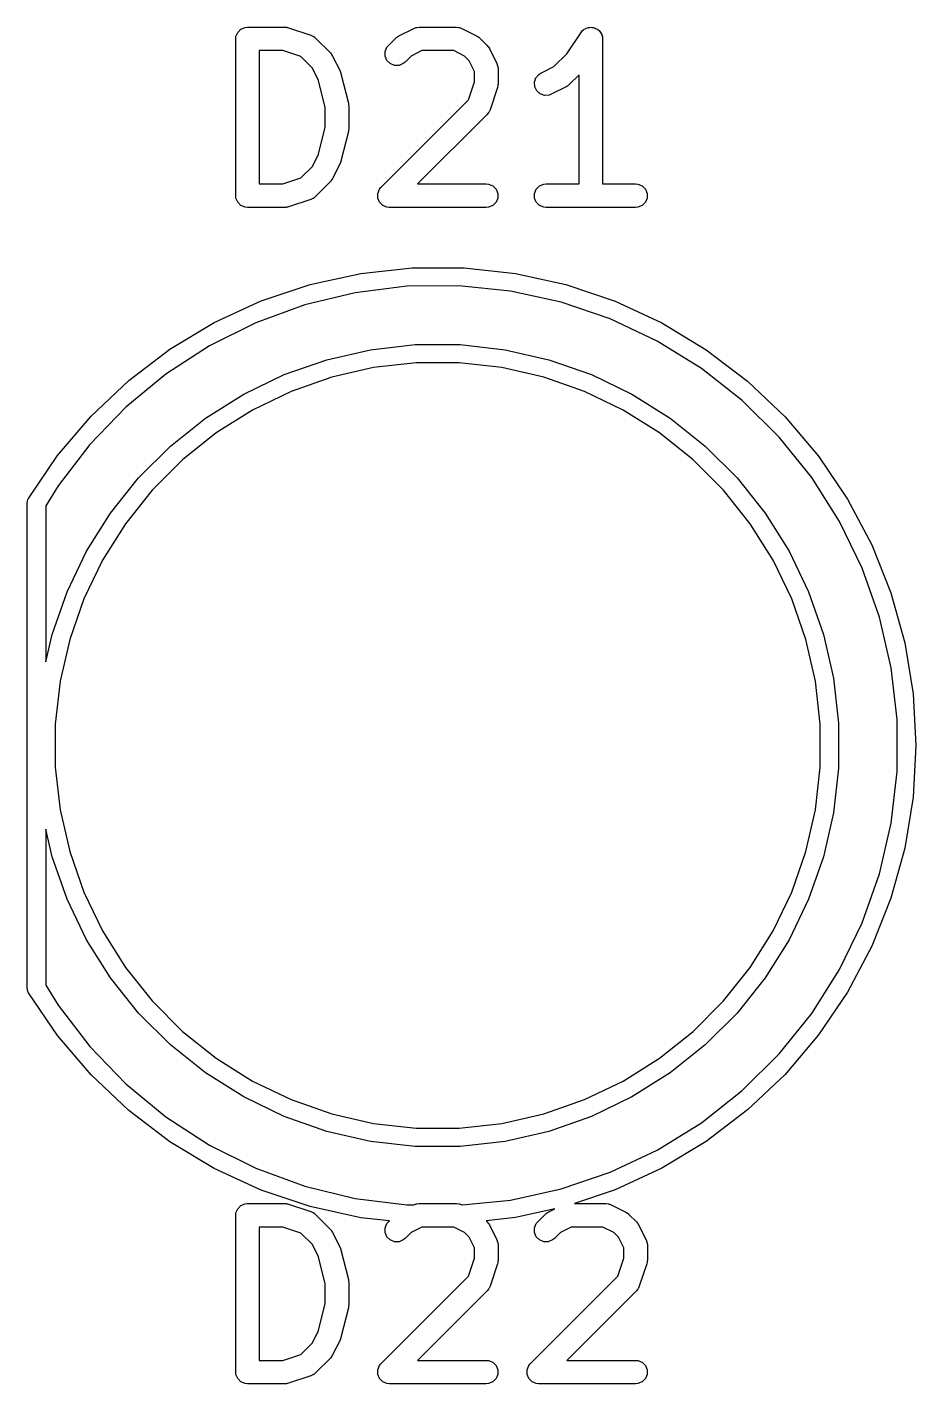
# Model space of a CAD drawing. Header units: millimetres. Extents: x 4 to 152, y 19 to 149.
# Drawn here: x 18.4 to 24.07, y 140.68 to 149.33 of the extents above; entities that cross this region are included whole.
import ezdxf

# ---------------------------------------------------------------- set-up
doc = ezdxf.new("R2010")
doc.units = ezdxf.units.MM
doc.layers.add('F.Silkscreen', color=41, linetype='CONTINUOUS', true_color=0xf2eda1)

msp = doc.modelspace()

# ---------------------------------------------------------------- linework, layer by layer
at = {"layer": 'F.Silkscreen', "linetype": 'CONTINUOUS'}
for p, q in [((19.743354, 149.296849), (19.764046, 149.317541)), ((19.764046, 149.317541), (19.791082, 149.32874)), ((19.791082, 149.32874), (19.805714, 149.330181)), ((19.805714, 149.330181), (20.043809, 149.330181)), ((20.043809, 149.330181), (20.051214, 149.329452)), ((20.051214, 149.329452), (20.053189, 149.329592)), ((20.053189, 149.329592), (20.055786, 149.329002)), ((20.055786, 149.329002), (20.058441, 149.32874)), ((20.058441, 149.32874), (20.060272, 149.327982)), ((20.060272, 149.327982), (20.067526, 149.326332)), ((20.067526, 149.326332), (20.210383, 149.278713)), ((20.772173, 149.274644), (20.867411, 149.322263)), ((20.867411, 149.322263), (20.881142, 149.327518)), ((20.881142, 149.327518), (20.883831, 149.32771)), ((20.883831, 149.32771), (20.88632, 149.32874)), ((20.88632, 149.32874), (20.900952, 149.330181)), ((20.900952, 149.330181), (21.139047, 149.330181)), ((21.139047, 149.330181), (21.153679, 149.32874)), ((21.153679, 149.32874), (21.156168, 149.327709)), ((21.156168, 149.327709), (21.158856, 149.327518)), ((21.158856, 149.327518), (21.172588, 149.322263)), ((21.172588, 149.322263), (21.267826, 149.274644)), ((21.933881, 149.296901), (21.943102, 149.308159)), ((21.943102, 149.308159), (21.949271, 149.312291)), ((21.949271, 149.312291), (21.954522, 149.317541)), ((21.954522, 149.317541), (21.961311, 149.320354)), ((21.961311, 149.320354), (21.967417, 149.324442)), ((21.967417, 149.324442), (21.974697, 149.325899)), ((21.974697, 149.325899), (21.981558, 149.32874)), ((21.981558, 149.32874), (21.988906, 149.32874)), ((21.988906, 149.32874), (21.996111, 149.330181)), ((21.996111, 149.330181), (22.003395, 149.32874)), ((22.003395, 149.32874), (22.010822, 149.32874)), ((22.010822, 149.32874), (22.01761, 149.325928)), ((22.01761, 149.325928), (22.024819, 149.324502)), ((22.024819, 149.324502), (22.030998, 149.320383)), ((22.030998, 149.320383), (22.037858, 149.317541)), ((22.037858, 149.317541), (22.043051, 149.312348)), ((22.043051, 149.312348), (22.049168, 149.30827)), ((22.049168, 149.30827), (22.053301, 149.302098)), ((22.053301, 149.302098), (22.05855, 149.296849)), ((19.730714, 149.255181), (19.732155, 149.269813)), ((19.730714, 148.255181), (19.730714, 149.255181)), ((19.732155, 149.269813), (19.743354, 149.296849)), ((20.210383, 149.278713), (20.223808, 149.272719)), ((20.223808, 149.272719), (20.225843, 149.270954)), ((20.225843, 149.270954), (20.228334, 149.269922)), ((20.228334, 149.269922), (20.239699, 149.260595)), ((20.239699, 149.260595), (20.334937, 149.165357)), ((20.695735, 149.201611), (20.705062, 149.212976)), ((20.705062, 149.212976), (20.752681, 149.260595)), ((20.752681, 149.260595), (20.75843, 149.265314)), ((20.75843, 149.265314), (20.75973, 149.266812)), ((20.75973, 149.266812), (20.761989, 149.268234)), ((20.761989, 149.268234), (20.764046, 149.269922)), ((20.764046, 149.269922), (20.765873, 149.27068)), ((20.765873, 149.27068), (20.772173, 149.274644)), ((21.267826, 149.274644), (21.274125, 149.27068)), ((21.274125, 149.27068), (21.275953, 149.269922)), ((21.275953, 149.269922), (21.278009, 149.268234)), ((21.278009, 149.268234), (21.280269, 149.266812)), ((21.280269, 149.266812), (21.281568, 149.265314)), ((21.281568, 149.265314), (21.287318, 149.260595)), ((21.287318, 149.260595), (21.334937, 149.212976)), ((21.334937, 149.212976), (21.339655, 149.207227)), ((21.842666, 149.160104), (21.933786, 149.296784)), ((21.933786, 149.296784), (21.93382, 149.296827)), ((21.93382, 149.296827), (21.93383, 149.296849)), ((21.93383, 149.296849), (21.933881, 149.296901)), ((22.05855, 149.296849), (22.061361, 149.290062)), ((22.061361, 149.290062), (22.065451, 149.283955)), ((22.065451, 149.283955), (22.066907, 149.276674)), ((22.066907, 149.276674), (22.069749, 149.269813)), ((22.069749, 149.269813), (22.071174, 149.255337)), ((22.071174, 149.255337), (22.07119, 149.25526)), ((22.07119, 149.25526), (22.071184, 149.255234)), ((22.071184, 149.255234), (22.07119, 149.255181)), ((22.07119, 149.255181), (22.07119, 148.330181)), ((20.031639, 149.180181), (19.880714, 149.180181)), ((19.880714, 149.180181), (19.880714, 148.330181)), ((20.146152, 149.14201), (20.031639, 149.180181)), ((20.220265, 149.067897), (20.146152, 149.14201)), ((20.334937, 149.165357), (20.339657, 149.159607)), ((20.339657, 149.159607), (20.341154, 149.158308)), ((20.341154, 149.158308), (20.342573, 149.156054)), ((20.342573, 149.156054), (20.344265, 149.153992)), ((20.344265, 149.153992), (20.345023, 149.15216)), ((20.345023, 149.15216), (20.348986, 149.145865)), ((20.348986, 149.145865), (20.396605, 149.050627)), ((20.684536, 149.174574), (20.695735, 149.201611)), ((20.684536, 149.145312), (20.684536, 149.174574)), ((20.695735, 149.118275), (20.684536, 149.145312)), ((20.850141, 149.145923), (20.811128, 149.10691)), ((20.918657, 149.180181), (20.850141, 149.145923)), ((21.121342, 149.180181), (20.918657, 149.180181)), ((21.189858, 149.145923), (21.121342, 149.180181)), ((21.220265, 149.115516), (21.189858, 149.145923)), ((21.339655, 149.207227), (21.341154, 149.205927)), ((21.341154, 149.205927), (21.342575, 149.203668)), ((21.342575, 149.203668), (21.344264, 149.201611)), ((21.344264, 149.201611), (21.345021, 149.199784)), ((21.345021, 149.199784), (21.348986, 149.193484)), ((21.348986, 149.193484), (21.396605, 149.098246)), ((21.761287, 149.078725), (21.842666, 149.160104)), ((20.258758, 148.99091), (20.220265, 149.067897)), ((20.396605, 149.050627), (20.397014, 149.049558)), ((20.397014, 149.049558), (20.397337, 149.049122)), ((20.397337, 149.049122), (20.399523, 149.043003)), ((20.399523, 149.043003), (20.40186, 149.036896)), ((20.716427, 149.097583), (20.695735, 149.118275)), ((20.743464, 149.086384), (20.716427, 149.097583)), ((20.772726, 149.086384), (20.743464, 149.086384)), ((20.799763, 149.097583), (20.772726, 149.086384)), ((20.811128, 149.10691), (20.799763, 149.097583)), ((21.254523, 149.047), (21.220265, 149.115516)), ((21.254523, 148.981637), (21.254523, 149.047)), ((21.396605, 149.098246), (21.40186, 149.084515)), ((21.40186, 149.084515), (21.402051, 149.081826)), ((21.402051, 149.081826), (21.403082, 149.079337)), ((21.403082, 149.079337), (21.404523, 149.064705)), ((21.404523, 149.064705), (21.404523, 148.969467)), ((21.676935, 149.036549), (21.761287, 149.078725)), ((20.302142, 148.817376), (20.258758, 148.99091)), ((20.40186, 149.036896), (20.401898, 149.036356)), ((20.401898, 149.036356), (20.402284, 149.035276)), ((20.402284, 149.035276), (20.449903, 148.8448)), ((21.216351, 148.867124), (21.254523, 148.981637)), ((21.402323, 148.953005), (21.400674, 148.945749)), ((21.403082, 148.954835), (21.402323, 148.953005)), ((21.403343, 148.957489), (21.403082, 148.954835)), ((21.403934, 148.960086), (21.403343, 148.957489)), ((21.404523, 148.969467), (21.403793, 148.962061)), ((21.403793, 148.962061), (21.403934, 148.960086)), ((21.636065, 148.978848), (21.645319, 149.006609)), ((21.638139, 148.949658), (21.636065, 148.978848)), ((21.645319, 149.006609), (21.664492, 149.028717)), ((21.664492, 149.028717), (21.676935, 149.036549)), ((21.845554, 148.953969), (21.839255, 148.950004)), ((21.847382, 148.954726), (21.845554, 148.953969)), ((21.849438, 148.956415), (21.847382, 148.954726)), ((21.851698, 148.957836), (21.849438, 148.956415)), ((21.852997, 148.959335), (21.851698, 148.957836)), ((21.858747, 148.964053), (21.852997, 148.959335)), ((21.92119, 149.026496), (21.858747, 148.964053)), ((21.92119, 148.330181), (21.92119, 149.026496)), ((20.657443, 148.308214), (21.216351, 148.867124)), ((21.400674, 148.945749), (21.353055, 148.802893)), ((21.651226, 148.923483), (21.638139, 148.949658)), ((21.673334, 148.90431), (21.651226, 148.923483)), ((21.701095, 148.895056), (21.673334, 148.90431)), ((21.730285, 148.89713), (21.701095, 148.895056)), ((21.744017, 148.902385), (21.730285, 148.89713)), ((21.839255, 148.950004), (21.744017, 148.902385)), ((20.302142, 148.692987), (20.302142, 148.817376)), ((20.449903, 148.8448), (20.450278, 148.842264)), ((20.450278, 148.842264), (20.450701, 148.841242)), ((20.450701, 148.841242), (20.451243, 148.83573)), ((20.451243, 148.83573), (20.452053, 148.830256)), ((20.452053, 148.830256), (20.45189, 148.829164)), ((20.45189, 148.829164), (20.452142, 148.82661)), ((20.452142, 148.82661), (20.452142, 148.683753)), ((21.344265, 148.784942), (21.334937, 148.773577)), ((21.345296, 148.787433), (21.344265, 148.784942)), ((21.347061, 148.789467), (21.345296, 148.787433)), ((21.353055, 148.802893), (21.347061, 148.789467)), ((21.334937, 148.773577), (20.891542, 148.330181)), ((20.258758, 148.519453), (20.302142, 148.692987)), ((20.449903, 148.665563), (20.402284, 148.475087)), ((20.450278, 148.6681), (20.449903, 148.665563)), ((20.450701, 148.669121), (20.450278, 148.6681)), ((20.451243, 148.674634), (20.450701, 148.669121)), ((20.452053, 148.680107), (20.451243, 148.674634)), ((20.452142, 148.683753), (20.45189, 148.6812)), ((20.45189, 148.6812), (20.452053, 148.680107)), ((20.146152, 148.368353), (20.220264, 148.442466)), ((20.220264, 148.442466), (20.258758, 148.519453)), ((20.396605, 148.459736), (20.348986, 148.364498)), ((20.397014, 148.460806), (20.396605, 148.459736)), ((20.397337, 148.461241), (20.397014, 148.460806)), ((20.399529, 148.467378), (20.397337, 148.461241)), ((20.40186, 148.473467), (20.399529, 148.467378)), ((20.401898, 148.474008), (20.40186, 148.473467)), ((20.402284, 148.475087), (20.401898, 148.474008)), ((20.031639, 148.330181), (20.146152, 148.368353)), ((20.339655, 148.350756), (20.334938, 148.345007)), ((20.341154, 148.352055), (20.339655, 148.350756)), ((20.342575, 148.354314), (20.341154, 148.352055)), ((20.344265, 148.356372), (20.342575, 148.354314)), ((20.345022, 148.358202), (20.344265, 148.356372)), ((20.348986, 148.364498), (20.345022, 148.358202)), ((19.880714, 148.330181), (20.031639, 148.330181)), ((20.334938, 148.345007), (20.239699, 148.249767)), ((20.636917, 148.269813), (20.648116, 148.296849)), ((20.636917, 148.240549), (20.636917, 148.269813)), ((20.648116, 148.296849), (20.657443, 148.308214)), ((20.891542, 148.330181), (21.329523, 148.330181)), ((21.329523, 148.330181), (21.344155, 148.32874)), ((21.344155, 148.32874), (21.371191, 148.317541)), ((21.371191, 148.317541), (21.391883, 148.296849)), ((21.391883, 148.296849), (21.403082, 148.269813)), ((21.403082, 148.269813), (21.403082, 148.240549)), ((21.636917, 148.269813), (21.648116, 148.296849)), ((21.636917, 148.240549), (21.636917, 148.269813)), ((21.648116, 148.296849), (21.668808, 148.317541)), ((21.668808, 148.317541), (21.695844, 148.32874)), ((21.695844, 148.32874), (21.710476, 148.330181)), ((21.710476, 148.330181), (21.92119, 148.330181)), ((22.07119, 148.330181), (22.281904, 148.330181)), ((22.281904, 148.330181), (22.296536, 148.32874)), ((22.296536, 148.32874), (22.323572, 148.317541)), ((22.323572, 148.317541), (22.344264, 148.296849)), ((22.344264, 148.296849), (22.355463, 148.269813)), ((22.355463, 148.269813), (22.355463, 148.240549)), ((19.732155, 148.240549), (19.730714, 148.255181)), ((19.743354, 148.213513), (19.732155, 148.240549)), ((19.764046, 148.192821), (19.743354, 148.213513)), ((19.791082, 148.181622), (19.764046, 148.192821)), ((19.805714, 148.180181), (19.791082, 148.181622)), ((20.043809, 148.180181), (19.805714, 148.180181)), ((20.051214, 148.180911), (20.043809, 148.180181)), ((20.053189, 148.18077), (20.051214, 148.180911)), ((20.055786, 148.181361), (20.053189, 148.18077)), ((20.058441, 148.181622), (20.055786, 148.181361)), ((20.060272, 148.182381), (20.058441, 148.181622)), ((20.067526, 148.18403), (20.060272, 148.182381)), ((20.210383, 148.231649), (20.067526, 148.18403)), ((20.223808, 148.237643), (20.210383, 148.231649)), ((20.225843, 148.239409), (20.223808, 148.237643)), ((20.228334, 148.24044), (20.225843, 148.239409)), ((20.239699, 148.249767), (20.228334, 148.24044)), ((20.648116, 148.213513), (20.636917, 148.240549)), ((20.668808, 148.192821), (20.648116, 148.213513)), ((20.695844, 148.181622), (20.668808, 148.192821)), ((20.710476, 148.180181), (20.695844, 148.181622)), ((21.329523, 148.180181), (20.710476, 148.180181)), ((21.344155, 148.181622), (21.329523, 148.180181)), ((21.371191, 148.192821), (21.344155, 148.181622)), ((21.391883, 148.213513), (21.371191, 148.192821)), ((21.403082, 148.240549), (21.391883, 148.213513)), ((21.648116, 148.213513), (21.636917, 148.240549)), ((21.668808, 148.192821), (21.648116, 148.213513)), ((21.695844, 148.181622), (21.668808, 148.192821)), ((21.710476, 148.180181), (21.695844, 148.181622)), ((22.281904, 148.180181), (21.710476, 148.180181)), ((22.296536, 148.181622), (22.281904, 148.180181)), ((22.323572, 148.192821), (22.296536, 148.181622)), ((22.344264, 148.213513), (22.323572, 148.192821)), ((22.355463, 148.240549), (22.344264, 148.213513)), ((20.206741, 147.689577), (20.529169, 147.760247)), ((20.529169, 147.760247), (20.857347, 147.79566)), ((20.857347, 147.79566), (21.18743, 147.795401)), ((21.18743, 147.795401), (21.515551, 147.759473)), ((21.515551, 147.759473), (21.837869, 147.688297)), ((19.893837, 147.584477), (20.206741, 147.689577)), ((20.82213, 147.677939), (20.493284, 147.636962)), ((21.1535, 147.681579), (20.82213, 147.677939)), ((21.483167, 147.647836), (21.1535, 147.681579)), ((21.837869, 147.688297), (22.150607, 147.582707)), ((19.594124, 147.446178), (19.893837, 147.584477)), ((20.493284, 147.636962), (20.171154, 147.55917)), ((21.806928, 147.57714), (21.483167, 147.647836)), ((22.120654, 147.470393), (21.806928, 147.57714)), ((22.150607, 147.582707), (22.450103, 147.443939)), ((20.171154, 147.55917), (19.859849, 147.445557)), ((19.311111, 147.276301), (19.594124, 147.446178)), ((19.859849, 147.445557), (19.563338, 147.29757)), ((22.420345, 147.328956), (22.120654, 147.470393)), ((22.450103, 147.443939), (22.732849, 147.273618)), ((22.702179, 147.154632), (22.420345, 147.328956)), ((19.048113, 147.076835), (19.311111, 147.276301)), ((19.563338, 147.29757), (19.285402, 147.117097)), ((20.311301, 147.209948), (20.591184, 147.27383)), ((20.591184, 147.27383), (20.87646, 147.305973)), ((20.87646, 147.305973), (21.16354, 147.305973)), ((21.16354, 147.305973), (21.448816, 147.27383)), ((21.448816, 147.27383), (21.728699, 147.209948)), ((22.732849, 147.273618), (22.995534, 147.07374)), ((20.04033, 147.115132), (20.311301, 147.209948)), ((20.610641, 147.159316), (20.343457, 147.098333)), ((20.882973, 147.19), (20.610641, 147.159316)), ((21.157027, 147.19), (20.882973, 147.19)), ((21.429359, 147.159316), (21.157027, 147.19)), ((21.696543, 147.098333), (21.429359, 147.159316)), ((21.728699, 147.209948), (21.99967, 147.115132)), ((22.962561, 146.949644), (22.702179, 147.154632)), ((18.808211, 146.850116), (19.048113, 147.076835)), ((19.285402, 147.117097), (19.029585, 146.906438)), ((19.78168, 146.990572), (20.04033, 147.115132)), ((20.343457, 147.098333), (20.084781, 147.007818)), ((21.955219, 147.007818), (21.696543, 147.098333)), ((21.99967, 147.115132), (22.25832, 146.990572)), ((22.995534, 147.07374), (23.23508, 146.846645)), ((19.538601, 146.837836), (19.78168, 146.990572)), ((20.084781, 147.007818), (19.837866, 146.88891)), ((22.202134, 146.88891), (21.955219, 147.007818)), ((22.25832, 146.990572), (22.501399, 146.837836)), ((19.029585, 146.906438), (18.79915, 146.668281)), ((19.837866, 146.88891), (19.605817, 146.743104)), ((22.434183, 146.743104), (22.202134, 146.88891)), ((23.198173, 146.716607), (22.962561, 146.949644)), ((18.594214, 146.5988), (18.808211, 146.850116)), ((19.314153, 146.658844), (19.538601, 146.837836)), ((22.501399, 146.837836), (22.725847, 146.658844)), ((23.23508, 146.846645), (23.448683, 146.594993)), ((19.605817, 146.743104), (19.391552, 146.572234)), ((22.648448, 146.572234), (22.434183, 146.743104)), ((23.406008, 146.458492), (23.198173, 146.716607)), ((18.79915, 146.668281), (18.597035, 146.405663)), ((19.111156, 146.455847), (19.314153, 146.658844)), ((22.725847, 146.658844), (22.928844, 146.455847)), ((18.408629, 146.32583), (18.594214, 146.5988)), ((19.391552, 146.572234), (19.197766, 146.378448)), ((22.842234, 146.378448), (22.648448, 146.572234)), ((23.448683, 146.594993), (23.63384, 146.321733)), ((18.932164, 146.231399), (19.111156, 146.455847)), ((22.928844, 146.455847), (23.107836, 146.231399)), ((23.583417, 146.17859), (23.406008, 146.458492)), ((18.597035, 146.405663), (18.52, 146.278117)), ((19.197766, 146.378448), (19.026896, 146.164183)), ((23.013104, 146.164183), (22.842234, 146.378448)), ((18.4, 146.295), (18.404567, 146.317961)), ((18.4, 143.205), (18.4, 146.295)), ((18.404567, 146.317961), (18.407473, 146.320868)), ((18.407473, 146.320868), (18.408629, 146.32583)), ((18.52, 146.278117), (18.52, 145.283222)), ((23.63384, 146.321733), (23.788382, 146.030063)), ((18.779428, 145.98832), (18.932164, 146.231399)), ((23.107836, 146.231399), (23.260572, 145.98832)), ((19.026896, 146.164183), (18.88109, 145.932134)), ((23.15891, 145.932134), (23.013104, 146.164183)), ((23.728138, 145.880471), (23.583417, 146.17859)), ((23.788382, 146.030063), (23.9105, 145.723401)), ((18.654868, 145.72967), (18.779428, 145.98832)), ((18.88109, 145.932134), (18.762182, 145.685219)), ((23.277818, 145.685219), (23.15891, 145.932134)), ((23.260572, 145.98832), (23.385132, 145.72967)), ((23.838325, 145.567936), (23.728138, 145.880471)), ((18.560052, 145.458699), (18.654868, 145.72967)), ((18.762182, 145.685219), (18.671667, 145.426543)), ((23.368333, 145.426543), (23.277818, 145.685219)), ((23.385132, 145.72967), (23.479948, 145.458699)), ((23.9105, 145.723401), (23.998764, 145.405338)), ((23.912573, 145.244971), (23.838325, 145.567936)), ((18.52, 145.283222), (18.560052, 145.458699)), ((18.671667, 145.426543), (18.610684, 145.159359)), ((23.429316, 145.159359), (23.368333, 145.426543)), ((23.479948, 145.458699), (23.54383, 145.178816)), ((23.998764, 145.405338), (24.052139, 145.079599)), ((23.949936, 144.915695), (23.912573, 145.244971)), ((18.610684, 145.159359), (18.58, 144.887027)), ((23.46, 144.887027), (23.429316, 145.159359)), ((23.54383, 145.178816), (23.575973, 144.89354)), ((24.052139, 145.079599), (24.07, 144.75)), ((23.575973, 144.89354), (23.575973, 144.60646)), ((23.95, 144.75), (23.949936, 144.915695)), ((18.58, 144.887027), (18.58, 144.612973)), ((23.46, 144.612973), (23.46, 144.887027)), ((23.949936, 144.584305), (23.95, 144.75)), ((24.07, 144.75), (24.052139, 144.420401)), ((18.58, 144.612973), (18.610684, 144.340641)), ((23.429316, 144.340641), (23.46, 144.612973)), ((23.575973, 144.60646), (23.54383, 144.321184)), ((23.912573, 144.255029), (23.949936, 144.584305)), ((24.052139, 144.420401), (23.998764, 144.094662)), ((18.610684, 144.340641), (18.671667, 144.073457)), ((23.368333, 144.073457), (23.429316, 144.340641)), ((23.54383, 144.321184), (23.479948, 144.041301)), ((18.560052, 144.041301), (18.52, 144.216779)), ((18.52, 144.216779), (18.52, 143.221884)), ((23.838325, 143.932064), (23.912573, 144.255029)), ((18.654868, 143.77033), (18.560052, 144.041301)), ((18.671667, 144.073457), (18.762182, 143.814781)), ((23.277818, 143.814781), (23.368333, 144.073457)), ((23.479948, 144.041301), (23.385132, 143.77033)), ((23.998764, 144.094662), (23.9105, 143.776599)), ((23.728138, 143.619529), (23.838325, 143.932064)), ((18.779428, 143.51168), (18.654868, 143.77033)), ((18.762182, 143.814781), (18.88109, 143.567866)), ((23.15891, 143.567866), (23.277818, 143.814781)), ((23.385132, 143.77033), (23.260572, 143.51168)), ((23.9105, 143.776599), (23.788382, 143.469937)), ((23.583417, 143.32141), (23.728138, 143.619529)), ((18.932164, 143.268601), (18.779428, 143.51168)), ((18.88109, 143.567866), (19.026896, 143.335817)), ((23.013104, 143.335817), (23.15891, 143.567866)), ((23.260572, 143.51168), (23.107836, 143.268601)), ((23.788382, 143.469937), (23.63384, 143.178267)), ((19.026896, 143.335817), (19.197766, 143.121552)), ((22.842234, 143.121552), (23.013104, 143.335817)), ((19.111156, 143.044153), (18.932164, 143.268601)), ((23.107836, 143.268601), (22.928844, 143.044153)), ((23.406008, 143.041508), (23.583417, 143.32141)), ((18.404567, 143.182039), (18.4, 143.205)), ((18.407473, 143.179133), (18.404567, 143.182039)), ((18.408629, 143.17417), (18.407473, 143.179133)), ((18.594214, 142.9012), (18.408629, 143.17417)), ((18.52, 143.221884), (18.597035, 143.094337)), ((23.63384, 143.178267), (23.448683, 142.905007)), ((18.597035, 143.094337), (18.79915, 142.831719)), ((19.197766, 143.121552), (19.391552, 142.927766)), ((22.648448, 142.927766), (22.842234, 143.121552)), ((19.314153, 142.841156), (19.111156, 143.044153)), ((22.928844, 143.044153), (22.725847, 142.841156)), ((23.198173, 142.783393), (23.406008, 143.041508)), ((18.808211, 142.649884), (18.594214, 142.9012)), ((19.391552, 142.927766), (19.605817, 142.756896)), ((22.434183, 142.756896), (22.648448, 142.927766)), ((23.448683, 142.905007), (23.23508, 142.653355)), ((18.79915, 142.831719), (19.029585, 142.593562)), ((19.538601, 142.662164), (19.314153, 142.841156)), ((22.725847, 142.841156), (22.501399, 142.662164)), ((19.605817, 142.756896), (19.837866, 142.61109)), ((22.202134, 142.61109), (22.434183, 142.756896)), ((22.962561, 142.550356), (23.198173, 142.783393)), ((19.048113, 142.423165), (18.808211, 142.649884)), ((19.78168, 142.509428), (19.538601, 142.662164)), ((22.501399, 142.662164), (22.25832, 142.509428)), ((23.23508, 142.653355), (22.995534, 142.42626)), ((19.029585, 142.593562), (19.285402, 142.382903)), ((19.837866, 142.61109), (20.084781, 142.492182)), ((21.955219, 142.492182), (22.202134, 142.61109)), ((20.04033, 142.384868), (19.78168, 142.509428)), ((20.084781, 142.492182), (20.343457, 142.401667)), ((21.696543, 142.401667), (21.955219, 142.492182)), ((22.25832, 142.509428), (21.99967, 142.384868)), ((22.702179, 142.345368), (22.962561, 142.550356)), ((19.311111, 142.223699), (19.048113, 142.423165)), ((19.285402, 142.382903), (19.563338, 142.20243)), ((20.311301, 142.290052), (20.04033, 142.384868)), ((20.343457, 142.401667), (20.610641, 142.340684)), ((21.429359, 142.340684), (21.696543, 142.401667)), ((21.99967, 142.384868), (21.728699, 142.290052)), ((22.995534, 142.42626), (22.732849, 142.226382)), ((20.610641, 142.340684), (20.882973, 142.31)), ((20.882973, 142.31), (21.157027, 142.31)), ((21.157027, 142.31), (21.429359, 142.340684)), ((22.420345, 142.171044), (22.702179, 142.345368)), ((19.594124, 142.053822), (19.311111, 142.223699)), ((20.591184, 142.22617), (20.311301, 142.290052)), ((20.87646, 142.194027), (20.591184, 142.22617)), ((21.448816, 142.22617), (21.16354, 142.194027)), ((21.728699, 142.290052), (21.448816, 142.22617)), ((22.732849, 142.226382), (22.450103, 142.056061)), ((19.563338, 142.20243), (19.859849, 142.054443)), ((21.16354, 142.194027), (20.87646, 142.194027)), ((22.120654, 142.029607), (22.420345, 142.171044)), ((19.893837, 141.915523), (19.594124, 142.053822)), ((19.859849, 142.054443), (20.171154, 141.94083)), ((22.450103, 142.056061), (22.150607, 141.917293)), ((21.806928, 141.92286), (22.120654, 142.029607)), ((20.206741, 141.810423), (19.893837, 141.915523)), ((20.171154, 141.94083), (20.493284, 141.863038)), ((20.493284, 141.863038), (20.82213, 141.822061)), ((21.483167, 141.852164), (21.806928, 141.92286)), ((22.150607, 141.917293), (21.892597, 141.830181)), ((19.732155, 141.769813), (19.743354, 141.796849)), ((19.743354, 141.796849), (19.764046, 141.817541)), ((19.764046, 141.817541), (19.791082, 141.82874)), ((19.791082, 141.82874), (19.805714, 141.830181)), ((19.805714, 141.830181), (20.043809, 141.830181)), ((20.043809, 141.830181), (20.051214, 141.829452)), ((20.051214, 141.829452), (20.053189, 141.829592)), ((20.053189, 141.829592), (20.055786, 141.829002)), ((20.055786, 141.829002), (20.058441, 141.82874)), ((20.058441, 141.82874), (20.060272, 141.827982)), ((20.060272, 141.827982), (20.067526, 141.826332)), ((20.067526, 141.826332), (20.210383, 141.778713)), ((20.529169, 141.739753), (20.206741, 141.810423)), ((20.210383, 141.778713), (20.223808, 141.772719)), ((20.82213, 141.822061), (20.866042, 141.821579)), ((20.866042, 141.821579), (20.867411, 141.822263)), ((20.867411, 141.822263), (20.881142, 141.827518)), ((20.881142, 141.827518), (20.883831, 141.82771)), ((20.883831, 141.82771), (20.88632, 141.82874)), ((20.88632, 141.82874), (20.900952, 141.830181)), ((20.900952, 141.830181), (21.139047, 141.830181)), ((21.139047, 141.830181), (21.153679, 141.82874)), ((21.153679, 141.82874), (21.156168, 141.827709)), ((21.156168, 141.827709), (21.158856, 141.827518)), ((21.158856, 141.827518), (21.172588, 141.822263)), ((21.172588, 141.822263), (21.175722, 141.820696)), ((21.175722, 141.820696), (21.483167, 141.852164)), ((21.767667, 141.796201), (21.515551, 141.740527)), ((21.718254, 141.77068), (21.724554, 141.774644)), ((21.724554, 141.774644), (21.767667, 141.796201)), ((21.892597, 141.830181), (22.091428, 141.830181)), ((22.091428, 141.830181), (22.10606, 141.82874)), ((22.10606, 141.82874), (22.108549, 141.827709)), ((22.108549, 141.827709), (22.111237, 141.827518)), ((22.111237, 141.827518), (22.124969, 141.822263)), ((22.124969, 141.822263), (22.220207, 141.774644)), ((22.220207, 141.774644), (22.226506, 141.77068)), ((19.730714, 141.755181), (19.732155, 141.769813)), ((19.730714, 140.755181), (19.730714, 141.755181)), ((20.223808, 141.772719), (20.225843, 141.770954)), ((20.225843, 141.770954), (20.228334, 141.769922)), ((20.228334, 141.769922), (20.239699, 141.760595)), ((20.239699, 141.760595), (20.334937, 141.665357)), ((20.712099, 141.720014), (20.529169, 141.739753)), ((20.684536, 141.674574), (20.695735, 141.701611)), ((20.695735, 141.701611), (20.705062, 141.712976)), ((20.705062, 141.712976), (20.712099, 141.720014)), ((21.515551, 141.740527), (21.327929, 141.719984)), ((21.327929, 141.719984), (21.334937, 141.712976)), ((21.334937, 141.712976), (21.339655, 141.707227)), ((21.339655, 141.707227), (21.341154, 141.705927)), ((21.341154, 141.705927), (21.342575, 141.703668)), ((21.342575, 141.703668), (21.344264, 141.701611)), ((21.344264, 141.701611), (21.345021, 141.699784)), ((21.345021, 141.699784), (21.348986, 141.693484)), ((21.348986, 141.693484), (21.396605, 141.598246)), ((21.636917, 141.674574), (21.648116, 141.701611)), ((21.648116, 141.701611), (21.657443, 141.712976)), ((21.657443, 141.712976), (21.705062, 141.760595)), ((21.705062, 141.760595), (21.710811, 141.765314)), ((21.710811, 141.765314), (21.712111, 141.766812)), ((21.712111, 141.766812), (21.71437, 141.768234)), ((21.71437, 141.768234), (21.716427, 141.769922)), ((21.716427, 141.769922), (21.718254, 141.77068)), ((22.226506, 141.77068), (22.228334, 141.769922)), ((22.228334, 141.769922), (22.23039, 141.768234)), ((22.23039, 141.768234), (22.23265, 141.766812)), ((22.23265, 141.766812), (22.233949, 141.765314)), ((22.233949, 141.765314), (22.239699, 141.760595)), ((22.239699, 141.760595), (22.287318, 141.712976)), ((22.287318, 141.712976), (22.292036, 141.707227)), ((22.292036, 141.707227), (22.293535, 141.705927)), ((22.293535, 141.705927), (22.294956, 141.703668)), ((22.294956, 141.703668), (22.296645, 141.701611)), ((22.296645, 141.701611), (22.297402, 141.699784)), ((22.297402, 141.699784), (22.301367, 141.693484)), ((22.301367, 141.693484), (22.348986, 141.598246)), ((20.031639, 141.680181), (19.880714, 141.680181)), ((19.880714, 141.680181), (19.880714, 140.830181)), ((20.146152, 141.64201), (20.031639, 141.680181)), ((20.220265, 141.567897), (20.146152, 141.64201)), ((20.334937, 141.665357), (20.339657, 141.659607)), ((20.339657, 141.659607), (20.341154, 141.658308)), ((20.341154, 141.658308), (20.342573, 141.656054)), ((20.342573, 141.656054), (20.344265, 141.653992)), ((20.344265, 141.653992), (20.345023, 141.65216)), ((20.345023, 141.65216), (20.348986, 141.645865)), ((20.348986, 141.645865), (20.396605, 141.550627)), ((20.684536, 141.645312), (20.684536, 141.674574)), ((20.695735, 141.618275), (20.684536, 141.645312)), ((20.716427, 141.597583), (20.695735, 141.618275)), ((20.811128, 141.60691), (20.799763, 141.597583)), ((20.850141, 141.645923), (20.811128, 141.60691)), ((20.918657, 141.680181), (20.850141, 141.645923)), ((21.121342, 141.680181), (20.918657, 141.680181)), ((21.189858, 141.645923), (21.121342, 141.680181)), ((21.220265, 141.615516), (21.189858, 141.645923)), ((21.254523, 141.547), (21.220265, 141.615516)), ((21.636917, 141.645312), (21.636917, 141.674574)), ((21.648116, 141.618275), (21.636917, 141.645312)), ((21.668808, 141.597583), (21.648116, 141.618275)), ((21.763509, 141.60691), (21.752144, 141.597583)), ((21.802522, 141.645923), (21.763509, 141.60691)), ((21.871038, 141.680181), (21.802522, 141.645923)), ((22.073723, 141.680181), (21.871038, 141.680181)), ((22.142239, 141.645923), (22.073723, 141.680181)), ((22.172646, 141.615516), (22.142239, 141.645923)), ((22.206904, 141.547), (22.172646, 141.615516)), ((20.258758, 141.49091), (20.220265, 141.567897)), ((20.396605, 141.550627), (20.397014, 141.549558)), ((20.397014, 141.549558), (20.397337, 141.549122)), ((20.397337, 141.549122), (20.399529, 141.542986)), ((20.399529, 141.542986), (20.40186, 141.536896)), ((20.40186, 141.536896), (20.401898, 141.536356)), ((20.401898, 141.536356), (20.402284, 141.535276)), ((20.402284, 141.535276), (20.449903, 141.3448)), ((20.743464, 141.586384), (20.716427, 141.597583)), ((20.772726, 141.586384), (20.743464, 141.586384)), ((20.799763, 141.597583), (20.772726, 141.586384)), ((21.254523, 141.481637), (21.254523, 141.547)), ((21.396605, 141.598246), (21.40186, 141.584515)), ((21.40186, 141.584515), (21.402051, 141.581826)), ((21.402051, 141.581826), (21.403082, 141.579337)), ((21.403082, 141.579337), (21.404523, 141.564705)), ((21.404523, 141.564705), (21.404523, 141.469467)), ((21.695845, 141.586384), (21.668808, 141.597583)), ((21.725107, 141.586384), (21.695845, 141.586384)), ((21.752144, 141.597583), (21.725107, 141.586384)), ((22.206904, 141.481637), (22.206904, 141.547)), ((22.348986, 141.598246), (22.354241, 141.584515)), ((22.354241, 141.584515), (22.354432, 141.581826)), ((22.354432, 141.581826), (22.355463, 141.579337)), ((22.355463, 141.579337), (22.356904, 141.564705)), ((22.356904, 141.564705), (22.356904, 141.469467)), ((20.302142, 141.317376), (20.258758, 141.49091)), ((21.216351, 141.367124), (21.254523, 141.481637)), ((21.400674, 141.445749), (21.353055, 141.302893)), ((21.402323, 141.453005), (21.400674, 141.445749)), ((21.403082, 141.454835), (21.402323, 141.453005)), ((21.403343, 141.457489), (21.403082, 141.454835)), ((21.403934, 141.460086), (21.403343, 141.457489)), ((21.404523, 141.469467), (21.403793, 141.462061)), ((21.403793, 141.462061), (21.403934, 141.460086)), ((22.168732, 141.367124), (22.206904, 141.481637)), ((22.353055, 141.445749), (22.305436, 141.302893)), ((22.354704, 141.453005), (22.353055, 141.445749)), ((22.355463, 141.454835), (22.354704, 141.453005)), ((22.355724, 141.457489), (22.355463, 141.454835)), ((22.356315, 141.460086), (22.355724, 141.457489)), ((22.356904, 141.469467), (22.356174, 141.462061)), ((22.356174, 141.462061), (22.356315, 141.460086)), ((20.449903, 141.3448), (20.450278, 141.342264)), ((20.450278, 141.342264), (20.450701, 141.341242)), ((20.450701, 141.341242), (20.451243, 141.33573)), ((20.657443, 140.808214), (21.216351, 141.367124)), ((21.609824, 140.808214), (22.168732, 141.367124)), ((20.302142, 141.192987), (20.302142, 141.317376)), ((20.451243, 141.33573), (20.452053, 141.330256)), ((20.452053, 141.330256), (20.45189, 141.329164)), ((20.45189, 141.329164), (20.452142, 141.32661)), ((20.452142, 141.32661), (20.452142, 141.183753)), ((21.334937, 141.273577), (20.891542, 140.830181)), ((21.344265, 141.284942), (21.334937, 141.273577)), ((21.345296, 141.287433), (21.344265, 141.284942)), ((21.347061, 141.289467), (21.345296, 141.287433)), ((21.353055, 141.302893), (21.347061, 141.289467)), ((22.287318, 141.273577), (21.843923, 140.830181)), ((22.296646, 141.284942), (22.287318, 141.273577)), ((22.297677, 141.287433), (22.296646, 141.284942)), ((22.299442, 141.289467), (22.297677, 141.287433)), ((22.305436, 141.302893), (22.299442, 141.289467)), ((20.258758, 141.019453), (20.302142, 141.192987)), ((20.450278, 141.1681), (20.449903, 141.165563)), ((20.450701, 141.169121), (20.450278, 141.1681)), ((20.451243, 141.174634), (20.450701, 141.169121)), ((20.452053, 141.180107), (20.451243, 141.174634)), ((20.452142, 141.183753), (20.45189, 141.1812)), ((20.45189, 141.1812), (20.452053, 141.180107)), ((20.449903, 141.165563), (20.402284, 140.975087)), ((20.220264, 140.942466), (20.258758, 141.019453)), ((20.146152, 140.868353), (20.220264, 140.942466)), ((20.396605, 140.959736), (20.348986, 140.864498)), ((20.397014, 140.960806), (20.396605, 140.959736)), ((20.397337, 140.961241), (20.397014, 140.960806)), ((20.399529, 140.967378), (20.397337, 140.961241)), ((20.40186, 140.973467), (20.399529, 140.967378)), ((20.401898, 140.974008), (20.40186, 140.973467)), ((20.402284, 140.975087), (20.401898, 140.974008)), ((19.880714, 140.830181), (20.031639, 140.830181)), ((20.031639, 140.830181), (20.146152, 140.868353)), ((20.334938, 140.845007), (20.239699, 140.749767)), ((20.339655, 140.850756), (20.334938, 140.845007)), ((20.341154, 140.852055), (20.339655, 140.850756)), ((20.342575, 140.854314), (20.341154, 140.852055)), ((20.344265, 140.856372), (20.342575, 140.854314)), ((20.345022, 140.858202), (20.344265, 140.856372)), ((20.348986, 140.864498), (20.345022, 140.858202)), ((20.891542, 140.830181), (21.329523, 140.830181)), ((21.329523, 140.830181), (21.344155, 140.82874)), ((21.344155, 140.82874), (21.371191, 140.817541)), ((21.843923, 140.830181), (22.281904, 140.830181)), ((22.281904, 140.830181), (22.296536, 140.82874)), ((22.296536, 140.82874), (22.323572, 140.817541)), ((19.732155, 140.740549), (19.730714, 140.755181)), ((19.743354, 140.713513), (19.732155, 140.740549)), ((20.223808, 140.737643), (20.210383, 140.731649)), ((20.225843, 140.739409), (20.223808, 140.737643)), ((20.228334, 140.74044), (20.225843, 140.739409)), ((20.239699, 140.749767), (20.228334, 140.74044)), ((20.636917, 140.769813), (20.648116, 140.796849)), ((20.636917, 140.740549), (20.636917, 140.769813)), ((20.648116, 140.713513), (20.636917, 140.740549)), ((20.648116, 140.796849), (20.657443, 140.808214)), ((21.371191, 140.817541), (21.391883, 140.796849)), ((21.391883, 140.796849), (21.403082, 140.769813)), ((21.403082, 140.740549), (21.391883, 140.713513)), ((21.403082, 140.769813), (21.403082, 140.740549)), ((21.589298, 140.769813), (21.600497, 140.796849)), ((21.589298, 140.740549), (21.589298, 140.769813)), ((21.600497, 140.713513), (21.589298, 140.740549)), ((21.600497, 140.796849), (21.609824, 140.808214)), ((22.323572, 140.817541), (22.344264, 140.796849)), ((22.344264, 140.796849), (22.355463, 140.769813)), ((22.355463, 140.740549), (22.344264, 140.713513)), ((22.355463, 140.769813), (22.355463, 140.740549)), ((19.764046, 140.692821), (19.743354, 140.713513)), ((19.791082, 140.681622), (19.764046, 140.692821)), ((19.805714, 140.680181), (19.791082, 140.681622)), ((20.043809, 140.680181), (19.805714, 140.680181)), ((20.051214, 140.680911), (20.043809, 140.680181)), ((20.053189, 140.68077), (20.051214, 140.680911)), ((20.055786, 140.681361), (20.053189, 140.68077)), ((20.058441, 140.681622), (20.055786, 140.681361)), ((20.060272, 140.682381), (20.058441, 140.681622)), ((20.067526, 140.68403), (20.060272, 140.682381)), ((20.210383, 140.731649), (20.067526, 140.68403)), ((20.668808, 140.692821), (20.648116, 140.713513)), ((20.695844, 140.681622), (20.668808, 140.692821)), ((20.710476, 140.680181), (20.695844, 140.681622)), ((21.329523, 140.680181), (20.710476, 140.680181)), ((21.344155, 140.681622), (21.329523, 140.680181)), ((21.371191, 140.692821), (21.344155, 140.681622)), ((21.391883, 140.713513), (21.371191, 140.692821)), ((21.621189, 140.692821), (21.600497, 140.713513)), ((21.648225, 140.681622), (21.621189, 140.692821)), ((21.662857, 140.680181), (21.648225, 140.681622)), ((22.281904, 140.680181), (21.662857, 140.680181)), ((22.296536, 140.681622), (22.281904, 140.680181)), ((22.323572, 140.692821), (22.296536, 140.681622)), ((22.344264, 140.713513), (22.323572, 140.692821))]:
    msp.add_line(p, q, dxfattribs=at)

doc.saveas('drawing.dxf')
